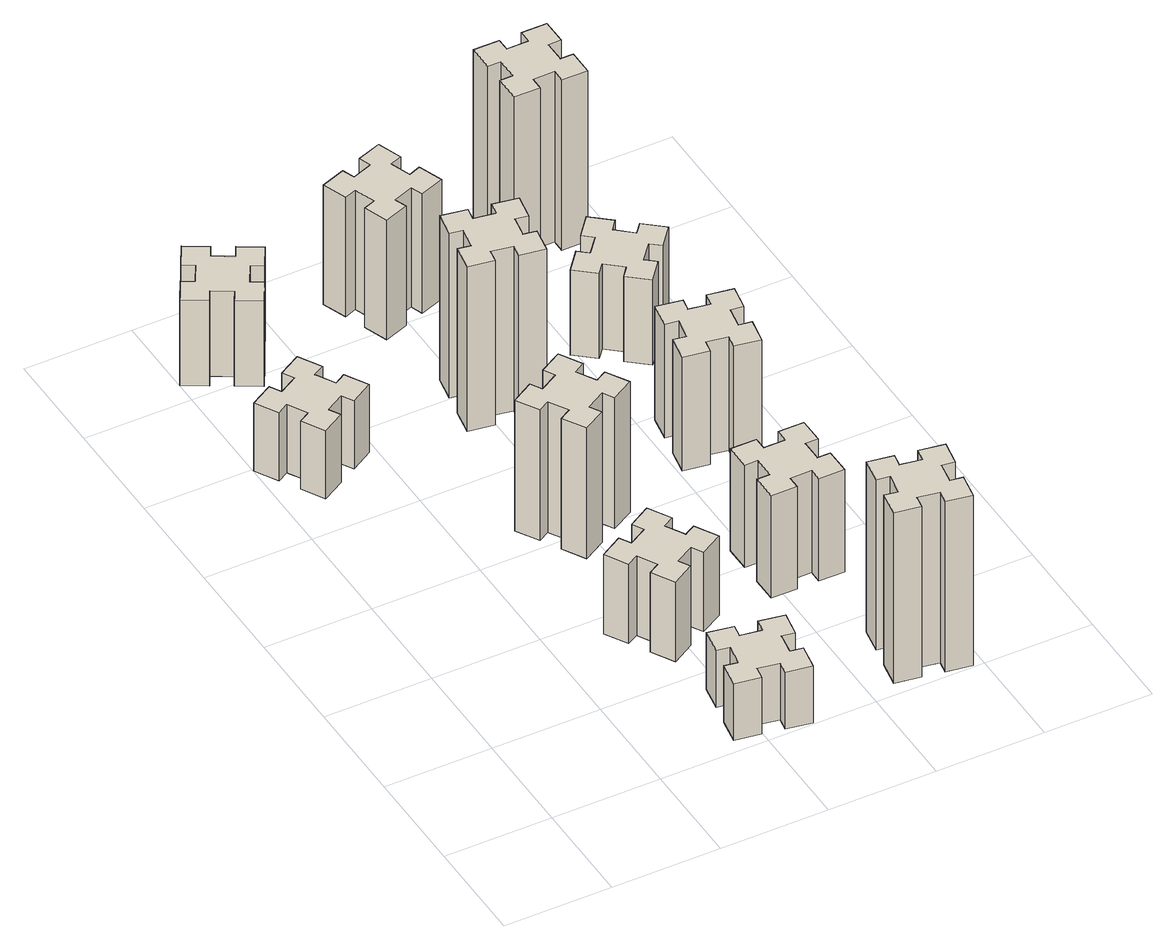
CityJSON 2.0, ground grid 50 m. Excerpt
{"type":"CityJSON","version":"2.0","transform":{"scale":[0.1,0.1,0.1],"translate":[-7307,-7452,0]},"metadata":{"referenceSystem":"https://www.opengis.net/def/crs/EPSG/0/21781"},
"CityObjects":{
"building1":{"type":"Building","attributes":{"class":"1000","function":"1000","usage":"1000","yearOfConstruction":2016,"roofType":"1000","measuredHeight":36,"storeysAboveGround":30,"storeysBelowGround":0},"geometry":[{"type":"Solid","lod":"1","boundaries":[[[[0,1,2,3,4,5,6,7,8,9,10,11,12,13,14,15,16,17,18,19]],[[17,16,20,21]],[[16,15,22,20]],[[15,14,23,22]],[[14,13,24,23]],[[13,12,25,24]],[[12,11,26,25]],[[11,10,27,26]],[[10,9,28,27]],[[9,8,29,28]],[[8,7,30,29]],[[7,6,31,30]],[[6,5,32,31]],[[5,4,33,32]],[[4,3,34,33]],[[3,2,35,34]],[[2,1,36,35]],[[1,0,37,36]],[[0,19,38,37]],[[19,18,39,38]],[[18,17,21,39]],[[24,25,26,27,28,29,30,31,32,33,34,35,36,37,38,39,21,20,22,23]]]]}]},
"building2":{"type":"Building","attributes":{"class":"1000","function":"1000","usage":"1000","yearOfConstruction":2016,"roofType":"1000","measuredHeight":30,"storeysAboveGround":30,"storeysBelowGround":0},"geometry":[{"type":"Solid","lod":"1","boundaries":[[[[40,41,42,43,44,45,46,47,48,49,50,51,52,53,54,55,56,57,58,59]],[[57,56,60,61]],[[56,55,62,60]],[[55,54,63,62]],[[54,53,64,63]],[[53,52,65,64]],[[52,51,66,65]],[[51,50,67,66]],[[50,49,68,67]],[[49,48,69,68]],[[48,47,70,69]],[[47,46,71,70]],[[46,45,72,71]],[[45,44,73,72]],[[44,43,74,73]],[[43,42,75,74]],[[42,41,76,75]],[[41,40,77,76]],[[40,59,78,77]],[[59,58,79,78]],[[58,57,61,79]],[[64,65,66,67,68,69,70,71,72,73,74,75,76,77,78,79,61,60,62,63]]]]}]},
"building3":{"type":"Building","attributes":{"class":"1000","function":"1000","usage":"1000","yearOfConstruction":2016,"roofType":"1000","measuredHeight":45,"storeysAboveGround":30,"storeysBelowGround":0},"geometry":[{"type":"Solid","lod":"1","boundaries":[[[[80,81,82,83,84,85,86,87,88,89,90,91,92,93,94,95,96,97,98,99]],[[97,96,100,101]],[[96,95,102,100]],[[95,94,103,102]],[[94,93,104,103]],[[93,92,105,104]],[[92,91,106,105]],[[91,90,107,106]],[[90,89,108,107]],[[89,88,109,108]],[[88,87,110,109]],[[87,86,111,110]],[[86,85,112,111]],[[85,84,113,112]],[[84,83,114,113]],[[83,82,115,114]],[[82,81,116,115]],[[81,80,117,116]],[[80,99,118,117]],[[99,98,119,118]],[[98,97,101,119]],[[104,105,106,107,108,109,110,111,112,113,114,115,116,117,118,119,101,100,102,103]]]]}]},
"building4":{"type":"Building","attributes":{"class":"1000","function":"1000","usage":"1000","yearOfConstruction":2016,"roofType":"1000","measuredHeight":42,"storeysAboveGround":30,"storeysBelowGround":0},"geometry":[{"type":"Solid","lod":"1","boundaries":[[[[120,121,122,123,124,125,126,127,128,129,130,131,132,133,134,135,136,137,138,139]],[[137,136,140,141]],[[136,135,142,140]],[[135,134,143,142]],[[134,133,144,143]],[[133,132,145,144]],[[132,131,146,145]],[[131,130,147,146]],[[130,129,148,147]],[[129,128,149,148]],[[128,127,150,149]],[[127,126,151,150]],[[126,125,152,151]],[[125,124,153,152]],[[124,123,154,153]],[[123,122,155,154]],[[122,121,156,155]],[[121,120,157,156]],[[120,139,158,157]],[[139,138,159,158]],[[138,137,141,159]],[[144,145,146,147,148,149,150,151,152,153,154,155,156,157,158,159,141,140,142,143]]]]}]},
"building5":{"type":"Building","attributes":{"class":"1000","function":"1000","usage":"1000","yearOfConstruction":2016,"roofType":"1000","measuredHeight":69,"storeysAboveGround":30,"storeysBelowGround":0},"geometry":[{"type":"Solid","lod":"1","boundaries":[[[[160,161,162,163,164,165,166,167,168,169,170,171,172,173,174,175,176,177,178,179]],[[177,176,180,181]],[[176,175,182,180]],[[175,174,183,182]],[[174,173,184,183]],[[173,172,185,184]],[[172,171,186,185]],[[171,170,187,186]],[[170,169,188,187]],[[169,168,189,188]],[[168,167,190,189]],[[167,166,191,190]],[[166,165,192,191]],[[165,164,193,192]],[[164,163,194,193]],[[163,162,195,194]],[[162,161,196,195]],[[161,160,197,196]],[[160,179,198,197]],[[179,178,199,198]],[[178,177,181,199]],[[184,185,186,187,188,189,190,191,192,193,194,195,196,197,198,199,181,180,182,183]]]]}]},
"building6":{"type":"Building","attributes":{"class":"1000","function":"1000","usage":"1000","yearOfConstruction":2016,"roofType":"1000","measuredHeight":87,"storeysAboveGround":30,"storeysBelowGround":0},"geometry":[{"type":"Solid","lod":"1","boundaries":[[[[200,201,202,203,204,205,206,207,208,209,210,211,212,213,214,215,216,217,218,219]],[[217,216,220,221]],[[216,215,222,220]],[[215,214,223,222]],[[214,213,224,223]],[[213,212,225,224]],[[212,211,226,225]],[[211,210,227,226]],[[210,209,228,227]],[[209,208,229,228]],[[208,207,230,229]],[[207,206,231,230]],[[206,205,232,231]],[[205,204,233,232]],[[204,203,234,233]],[[203,202,235,234]],[[202,201,236,235]],[[201,200,237,236]],[[200,219,238,237]],[[219,218,239,238]],[[218,217,221,239]],[[224,225,226,227,228,229,230,231,232,233,234,235,236,237,238,239,221,220,222,223]]]]}]},
"building7":{"type":"Building","attributes":{"class":"1000","function":"1000","usage":"1000","yearOfConstruction":2016,"roofType":"1000","measuredHeight":90,"storeysAboveGround":30,"storeysBelowGround":0},"geometry":[{"type":"Solid","lod":"1","boundaries":[[[[240,241,242,243,244,245,246,247,248,249,250,251,252,253,254,255,256,257,258,259]],[[257,256,260,261]],[[256,255,262,260]],[[255,254,263,262]],[[254,253,264,263]],[[253,252,265,264]],[[252,251,266,265]],[[251,250,267,266]],[[250,249,268,267]],[[249,248,269,268]],[[248,247,270,269]],[[247,246,271,270]],[[246,245,272,271]],[[245,244,273,272]],[[244,243,274,273]],[[243,242,275,274]],[[242,241,276,275]],[[241,240,277,276]],[[240,259,278,277]],[[259,258,279,278]],[[258,257,261,279]],[[264,265,266,267,268,269,270,271,272,273,274,275,276,277,278,279,261,260,262,263]]]]}]},
"building8":{"type":"Building","attributes":{"class":"1000","function":"1000","usage":"1000","yearOfConstruction":2016,"roofType":"1000","measuredHeight":54,"storeysAboveGround":30,"storeysBelowGround":0},"geometry":[{"type":"Solid","lod":"1","boundaries":[[[[280,281,282,283,284,285,286,287,288,289,290,291,292,293,294,295,296,297,298,299]],[[297,296,300,301]],[[296,295,302,300]],[[295,294,303,302]],[[294,293,304,303]],[[293,292,305,304]],[[292,291,306,305]],[[291,290,307,306]],[[290,289,308,307]],[[289,288,309,308]],[[288,287,310,309]],[[287,286,311,310]],[[286,285,312,311]],[[285,284,313,312]],[[284,283,314,313]],[[283,282,315,314]],[[282,281,316,315]],[[281,280,317,316]],[[280,299,318,317]],[[299,298,319,318]],[[298,297,301,319]],[[304,305,306,307,308,309,310,311,312,313,314,315,316,317,318,319,301,300,302,303]]]]}]},
"building9":{"type":"Building","attributes":{"class":"1000","function":"1000","usage":"1000","yearOfConstruction":2016,"roofType":"1000","measuredHeight":63,"storeysAboveGround":30,"storeysBelowGround":0},"geometry":[{"type":"Solid","lod":"1","boundaries":[[[[320,321,322,323,324,325,326,327,328,329,330,331,332,333,334,335,336,337,338,339]],[[337,336,340,341]],[[336,335,342,340]],[[335,334,343,342]],[[334,333,344,343]],[[333,332,345,344]],[[332,331,346,345]],[[331,330,347,346]],[[330,329,348,347]],[[329,328,349,348]],[[328,327,350,349]],[[327,326,351,350]],[[326,325,352,351]],[[325,324,353,352]],[[324,323,354,353]],[[323,322,355,354]],[[322,321,356,355]],[[321,320,357,356]],[[320,339,358,357]],[[339,338,359,358]],[[338,337,341,359]],[[344,345,346,347,348,349,350,351,352,353,354,355,356,357,358,359,341,340,342,343]]]]}]},
"building10":{"type":"Building","attributes":{"class":"1000","function":"1000","usage":"1000","yearOfConstruction":2016,"roofType":"1000","measuredHeight":60,"storeysAboveGround":30,"storeysBelowGround":0},"geometry":[{"type":"Solid","lod":"1","boundaries":[[[[360,361,362,363,364,365,366,367,368,369,370,371,372,373,374,375,376,377,378,379]],[[377,376,380,381]],[[376,375,382,380]],[[375,374,383,382]],[[374,373,384,383]],[[373,372,385,384]],[[372,371,386,385]],[[371,370,387,386]],[[370,369,388,387]],[[369,368,389,388]],[[368,367,390,389]],[[367,366,391,390]],[[366,365,392,391]],[[365,364,393,392]],[[364,363,394,393]],[[363,362,395,394]],[[362,361,396,395]],[[361,360,397,396]],[[360,379,398,397]],[[379,378,399,398]],[[378,377,381,399]],[[384,385,386,387,388,389,390,391,392,393,394,395,396,397,398,399,381,380,382,383]]]]}]},
"building11":{"type":"Building","attributes":{"class":"1000","function":"1000","usage":"1000","yearOfConstruction":2016,"roofType":"1000","measuredHeight":45,"storeysAboveGround":30,"storeysBelowGround":0},"geometry":[{"type":"Solid","lod":"1","boundaries":[[[[400,401,402,403,404,405,406,407,408,409,410,411,412,413,414,415,416,417,418,419]],[[417,416,420,421]],[[416,415,422,420]],[[415,414,423,422]],[[414,413,424,423]],[[413,412,425,424]],[[412,411,426,425]],[[411,410,427,426]],[[410,409,428,427]],[[409,408,429,428]],[[408,407,430,429]],[[407,406,431,430]],[[406,405,432,431]],[[405,404,433,432]],[[404,403,434,433]],[[403,402,435,434]],[[402,401,436,435]],[[401,400,437,436]],[[400,419,438,437]],[[419,418,439,438]],[[418,417,421,439]],[[424,425,426,427,428,429,430,431,432,433,434,435,436,437,438,439,421,420,422,423]]]]}]},
"building12":{"type":"Building","attributes":{"class":"1000","function":"1000","usage":"1000","yearOfConstruction":2016,"roofType":"1000","measuredHeight":90,"storeysAboveGround":30,"storeysBelowGround":0},"geometry":[{"type":"Solid","lod":"1","boundaries":[[[[440,441,442,443,444,445,446,447,448,449,450,451,452,453,454,455,456,457,458,459]],[[457,456,460,461]],[[456,455,462,460]],[[455,454,463,462]],[[454,453,464,463]],[[453,452,465,464]],[[452,451,466,465]],[[451,450,467,466]],[[450,449,468,467]],[[449,448,469,468]],[[448,447,470,469]],[[447,446,471,470]],[[446,445,472,471]],[[445,444,473,472]],[[444,443,474,473]],[[443,442,475,474]],[[442,441,476,475]],[[441,440,477,476]],[[440,459,478,477]],[[459,458,479,478]],[[458,457,461,479]],[[464,465,466,467,468,469,470,471,472,473,474,475,476,477,478,479,461,460,462,463]]]]}]}
},
"vertices":[
[356,2437,0],[306,2524,0],[358,2554,0],[298,2658,0],[194,2598,0],[224,2546,0],[137,2496,0],[107,2548,0],[3,2488,0],[63,2384,0],[115,2414,0],[165,2327,0],[113,2297,0],[173,2193,0],[277,2253,0],[247,2305,0],[334,2355,0],[364,2303,0],[468,2363,0],[408,2467,0],[334,2355,360],[364,2303,360],[247,2305,360],[277,2253,360],[173,2193,360],[113,2297,360],[165,2327,360],[115,2414,360],[63,2384,360],[3,2488,360],[107,2548,360],[137,2496,360],[224,2546,360],[194,2598,360],[298,2658,360],[358,2554,360],[306,2524,360],[356,2437,360],[408,2467,360],[468,2363,360],
[976,274,0],[958,175,0],[899,186,0],[878,67,0],[997,47,0],[1007,106,0],[1105,88,0],[1095,29,0],[1213,8,0],[1234,127,0],[1175,137,0],[1192,235,0],[1251,225,0],[1272,343,0],[1154,364,0],[1144,305,0],[1045,322,0],[1056,381,0],[937,402,0],[917,284,0],[1045,322,300],[1056,381,300],[1144,305,300],[1154,364,300],[1272,343,300],[1251,225,300],[1192,235,300],[1175,137,300],[1234,127,300],[1213,8,300],[1095,29,300],[1105,88,300],[1007,106,300],[997,47,300],[878,67,300],[899,186,300],[958,175,300],[976,274,300],[917,284,300],[937,402,300],
[165,3264,0],[115,3177,0],[63,3207,0],[3,3103,0],[107,3043,0],[137,3095,0],[224,3045,0],[194,2993,0],[298,2933,0],[358,3037,0],[306,3067,0],[356,3154,0],[408,3124,0],[468,3228,0],[364,3288,0],[334,3236,0],[247,3286,0],[277,3338,0],[173,3398,0],[113,3294,0],[247,3286,450],[277,3338,450],[334,3236,450],[364,3288,450],[468,3228,450],[408,3124,450],[356,3154,450],[306,3067,450],[358,3037,450],[298,2933,450],[194,2993,450],[224,3045,450],[137,3095,450],[107,3043,450],[3,3103,450],[63,3207,450],[115,3177,450],[165,3264,450],[113,3294,450],[173,3398,450],
[964,966,0],[877,916,0],[847,968,0],[743,908,0],[803,804,0],[855,834,0],[905,747,0],[853,717,0],[913,613,0],[1017,673,0],[987,725,0],[1074,775,0],[1104,723,0],[1208,783,0],[1148,887,0],[1096,857,0],[1046,944,0],[1098,974,0],[1038,1078,0],[934,1018,0],[1046,944,420],[1098,974,420],[1096,857,420],[1148,887,420],[1208,783,420],[1104,723,420],[1074,775,420],[987,725,420],[1017,673,420],[913,613,420],[853,717,420],[905,747,420],[855,834,420],[803,804,420],[743,908,420],[847,968,420],[877,916,420],[964,966,420],[934,1018,420],[1038,1078,420],
[855,1574,0],[905,1487,0],[853,1457,0],[913,1353,0],[1017,1413,0],[987,1465,0],[1074,1515,0],[1104,1463,0],[1208,1523,0],[1148,1627,0],[1096,1597,0],[1046,1684,0],[1098,1714,0],[1038,1818,0],[934,1758,0],[964,1706,0],[877,1656,0],[847,1708,0],[743,1648,0],[803,1544,0],[877,1656,690],[847,1708,690],[964,1706,690],[934,1758,690],[1038,1818,690],[1098,1714,690],[1046,1684,690],[1096,1597,690],[1148,1627,690],[1208,1523,690],[1104,1463,690],[1074,1515,690],[987,1465,690],[1017,1413,690],[913,1353,690],[853,1457,690],[905,1487,690],[855,1574,690],[803,1544,690],[743,1648,690],
[1007,2326,0],[1105,2308,0],[1095,2249,0],[1213,2228,0],[1234,2347,0],[1175,2357,0],[1192,2455,0],[1251,2445,0],[1272,2563,0],[1154,2584,0],[1144,2525,0],[1045,2542,0],[1056,2601,0],[937,2622,0],[917,2504,0],[976,2494,0],[958,2395,0],[899,2406,0],[878,2287,0],[997,2267,0],[958,2395,870],[899,2406,870],[976,2494,870],[917,2504,870],[937,2622,870],[1056,2601,870],[1045,2542,870],[1144,2525,870],[1154,2584,870],[1272,2563,870],[1251,2445,870],[1192,2455,870],[1175,2357,870],[1234,2347,870],[1213,2228,870],[1095,2249,870],[1105,2308,870],[1007,2326,870],[997,2267,870],[878,2287,870],
[1884,305,0],[1785,322,0],[1796,381,0],[1677,402,0],[1657,284,0],[1716,274,0],[1698,175,0],[1639,186,0],[1618,67,0],[1737,47,0],[1747,106,0],[1845,88,0],[1835,29,0],[1953,8,0],[1974,127,0],[1915,137,0],[1932,235,0],[1991,225,0],[2012,343,0],[1894,364,0],[1932,235,900],[1991,225,900],[1915,137,900],[1974,127,900],[1953,8,900],[1835,29,900],[1845,88,900],[1747,106,900],[1737,47,900],[1618,67,900],[1639,186,900],[1698,175,900],[1716,274,900],[1657,284,900],[1677,402,900],[1796,381,900],[1785,322,900],[1884,305,900],[1894,364,900],[2012,343,900],
[1565,835,0],[1665,835,0],[1665,775,0],[1785,775,0],[1785,895,0],[1725,895,0],[1725,995,0],[1785,995,0],[1785,1115,0],[1665,1115,0],[1665,1055,0],[1565,1055,0],[1565,1115,0],[1445,1115,0],[1445,995,0],[1505,995,0],[1505,895,0],[1445,895,0],[1445,775,0],[1565,775,0],[1505,895,540],[1445,895,540],[1505,995,540],[1445,995,540],[1445,1115,540],[1565,1115,540],[1565,1055,540],[1665,1055,540],[1665,1115,540],[1785,1115,540],[1785,995,540],[1725,995,540],[1725,895,540],[1785,895,540],[1785,775,540],[1665,775,540],[1665,835,540],[1565,835,540],[1565,775,540],[1445,775,540],
[855,3175,0],[889,3081,0],[833,3060,0],[874,2947,0],[987,2989,0],[966,3045,0],[1060,3079,0],[1080,3023,0],[1193,3064,0],[1152,3177,0],[1096,3156,0],[1062,3250,0],[1118,3270,0],[1077,3383,0],[964,3342,0],[985,3286,0],[891,3252,0],[870,3308,0],[757,3267,0],[799,3154,0],[891,3252,630],[870,3308,630],[985,3286,630],[964,3342,630],[1077,3383,630],[1118,3270,630],[1062,3250,630],[1096,3156,630],[1152,3177,630],[1193,3064,630],[1080,3023,630],[1060,3079,630],[966,3045,630],[987,2989,630],[874,2947,630],[833,3060,630],[889,3081,630],[855,3175,630],[799,3154,630],[757,3267,630],
[1647,1686,0],[1745,1668,0],[1735,1609,0],[1853,1588,0],[1874,1707,0],[1815,1717,0],[1832,1815,0],[1891,1805,0],[1912,1923,0],[1794,1944,0],[1784,1885,0],[1685,1902,0],[1696,1961,0],[1577,1982,0],[1557,1864,0],[1616,1854,0],[1598,1755,0],[1539,1766,0],[1518,1647,0],[1637,1627,0],[1598,1755,600],[1539,1766,600],[1616,1854,600],[1557,1864,600],[1577,1982,600],[1696,1961,600],[1685,1902,600],[1784,1885,600],[1794,1944,600],[1912,1923,600],[1891,1805,600],[1832,1815,600],[1815,1717,600],[1874,1707,600],[1853,1588,600],[1735,1609,600],[1745,1668,600],[1647,1686,600],[1637,1627,600],[1518,1647,600],
[1824,2577,0],[1748,2642,0],[1786,2688,0],[1694,2765,0],[1617,2673,0],[1663,2634,0],[1599,2558,0],[1553,2596,0],[1476,2504,0],[1568,2427,0],[1606,2473,0],[1683,2409,0],[1644,2363,0],[1736,2286,0],[1813,2378,0],[1767,2416,0],[1832,2493,0],[1878,2454,0],[1955,2546,0],[1863,2623,0],[1832,2493,450],[1878,2454,450],[1767,2416,450],[1813,2378,450],[1736,2286,450],[1644,2363,450],[1683,2409,450],[1606,2473,450],[1568,2427,450],[1476,2504,450],[1553,2596,450],[1599,2558,450],[1663,2634,450],[1617,2673,450],[1694,2765,450],[1786,2688,450],[1748,2642,450],[1824,2577,450],[1863,2623,450],[1955,2546,450],
[1665,3155,0],[1765,3155,0],[1765,3095,0],[1885,3095,0],[1885,3215,0],[1825,3215,0],[1825,3315,0],[1885,3315,0],[1885,3435,0],[1765,3435,0],[1765,3375,0],[1665,3375,0],[1665,3435,0],[1545,3435,0],[1545,3315,0],[1605,3315,0],[1605,3215,0],[1545,3215,0],[1545,3095,0],[1665,3095,0],[1605,3215,900],[1545,3215,900],[1605,3315,900],[1545,3315,900],[1545,3435,900],[1665,3435,900],[1665,3375,900],[1765,3375,900],[1765,3435,900],[1885,3435,900],[1885,3315,900],[1825,3315,900],[1825,3215,900],[1885,3215,900],[1885,3095,900],[1765,3095,900],[1765,3155,900],[1665,3155,900],[1665,3095,900],[1545,3095,900]
]}
